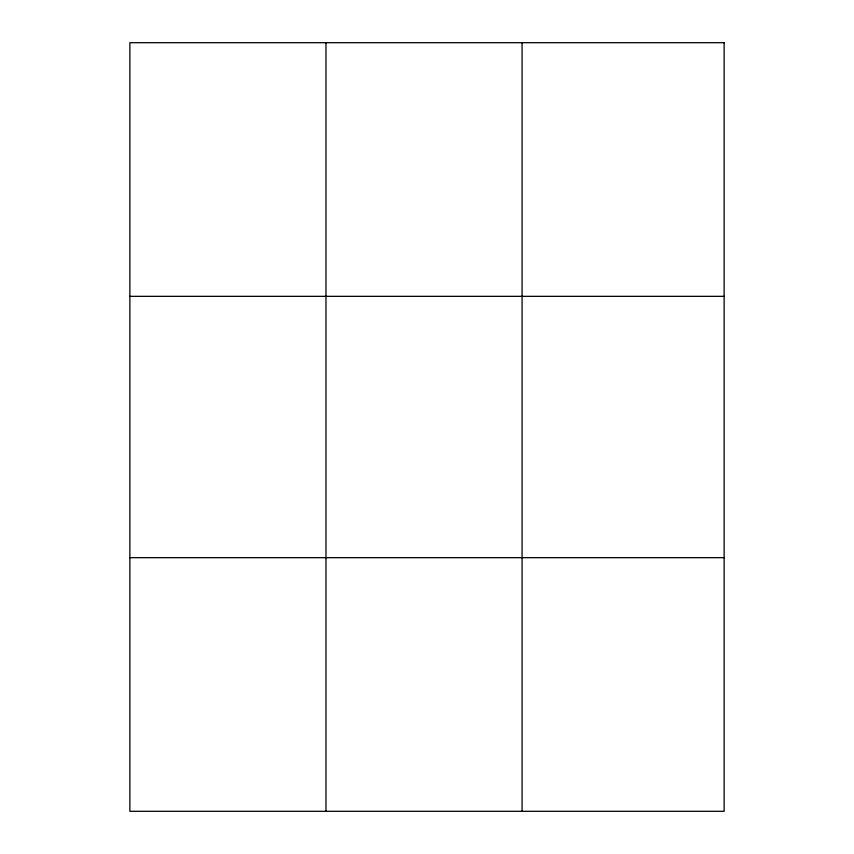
<?xml version="1.0" encoding="UTF-8"?>
<svg xmlns="http://www.w3.org/2000/svg" width="854" height="854" viewBox="0 0 854 854"><rect width="100%" height="100%" fill="white"/><g stroke="black" fill="none" stroke-linecap="round" stroke-linejoin="round"><path stroke-width="1.28" d="M325.972 42.7L325.972 811.3M522.082 42.7L522.082 811.3M129.872 296.338L724.128 296.338M129.872 557.662L724.128 557.662M724.128 42.7L724.128 811.3L129.872 811.3L129.872 42.7L724.128 42.7"/></g></svg>
